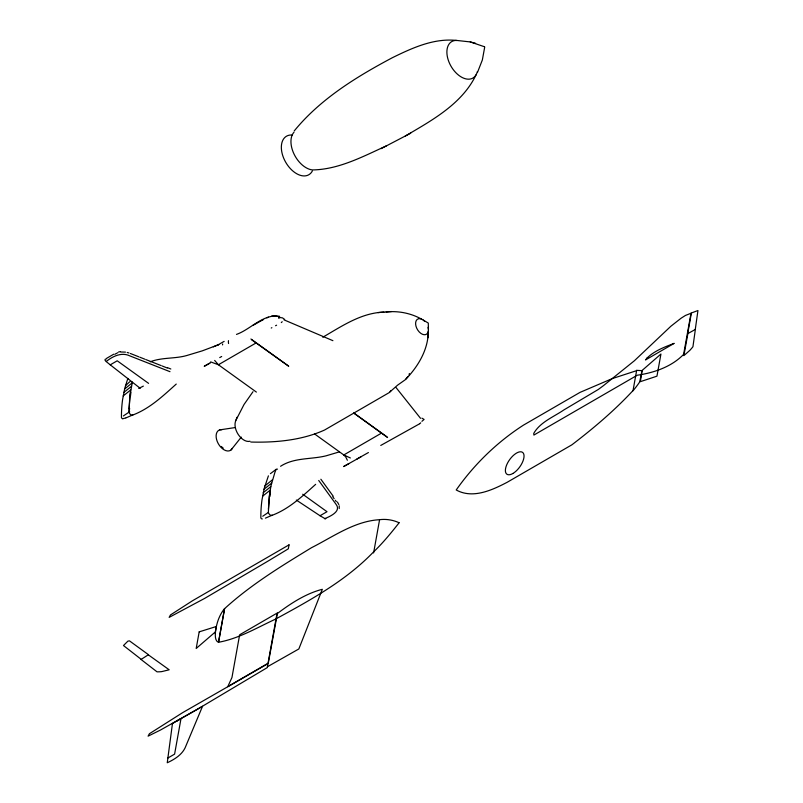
<?xml version="1.0" encoding="UTF-8"?>
<svg xmlns="http://www.w3.org/2000/svg" width="803" height="803" viewBox="0 0 803 803"><rect width="100%" height="100%" fill="white"/><g stroke="black" fill="none" stroke-linecap="round" stroke-linejoin="round"><path stroke-width="1.2" d="M132.375 382.108L129.775 396.552L128.992 412.16A3.162 1.947 59.9 0 0 132.846 414.93L126.011 417.871M265.412 518.146L272.247 515.205A3.162 1.947 59.9 0 1 268.363 512.414L269.176 496.826L270.962 485.875L274.887 472.455L276.142 469.333L277.507 469.123M409.339 373.495L409.149 374.951M129.012 408.908L130.498 391.382M268.413 509.182L269.898 491.657M405.977 379.066C418.293 366.148 428.25 349.546 428.31 331.227M427.999 337.742L428.16 334.419M484.721 47.016L482.342 60.004L477.644 71.999M222.541 344.909L222.642 343.995M339.227 508.56L339.227 505.85M130.447 396.19L130.909 392.446M269.848 496.465L270.31 492.721M129.654 408.466L128.992 412.16L123.351 415.954M278.902 316.994L278.671 318.259L279.906 317.546L282.485 317.868L284.694 319.464M373.606 552.936L379.508 520.133M399.141 522.733C391.442 532.53 382.81 543.119 373.445 552.022C345.742 580.79 310.169 600.263 275.419 619.183C256.94 627.715 238.712 638.676 218.506 642.27L224.549 608.694C250.767 584.725 281.371 566.075 311.604 547.646C333.235 536.715 354.615 521.127 379.508 519.702C386.123 518.828 392.928 519.932 398.991 522.693M122.929 418.644L122.919 418.654A1.365 0.843 59.9 0 1 121.444 417.59L121.454 414.709A143.627 88.631 59.9 0 1 122.598 399.563L124.786 388.22L127.858 378.414M262.32 518.919L262.31 518.919A1.365 0.843 59.9 0 1 260.845 517.865L260.855 514.984A143.627 88.631 59.9 0 1 261.999 499.837L264.187 488.495L268.403 475.848M236.052 420.029L244.032 404.491L253.005 391.703M236.975 417.279L235.962 420.28A13.109 8.09 59.9 0 0 238.34 434.644A13.109 8.09 59.9 0 0 250.004 441.248M390.9 390.76L389.776 392.055L397.595 385.159L405.254 379.749L407.884 376.627M476.028 74.87C462.177 103.918 431.884 120.4 405.274 136.048M231.063 449.941L241.271 437.113M294.209 130.959C320.307 98.97 356.351 76.867 392.386 57.696C412.31 47.929 434.052 37.912 456.827 40.481M633.025 390.559C614.466 410.564 593.537 428.26 571.897 444.812L507.195 482.272C492.098 490.161 472.686 499.155 456.214 489.971C474.232 464.335 497.127 442.072 523.496 425.118L580.017 392.386L612.267 378.594L636.608 370.655M125.499 385.611L130.016 381.545M264.9 485.885L272.498 479.752M124.616 388.973L132.194 382.88M264.006 489.248L271.595 483.155M123.833 392.416L131.411 386.373M263.233 492.691L270.812 486.638M123.16 395.949L130.728 389.937M262.561 496.224L270.129 490.211M106.267 359.001L105.354 359.172A1.636 1.154 45.5 0 0 105.133 360.396L106.377 361.38C112.892 356.181 121.745 351.915 129.905 355.92L169.995 371.679M281.311 322.575L282.194 321.732M176.248 384.065C163.009 395.959 149.529 408.787 132.565 415.101M315.649 484.339C302.41 496.234 288.929 509.062 271.956 515.375M419.718 423.713L420.712 422.85M687.85 333.787L683.885 355.619L689.767 350.419A23.889 11.071 -54.3 0 0 692.939 346.725L695.358 329.431L687.709 333.667L691.383 312.989L697.948 310.53L695.268 329.491M270.41 473.67L276.142 469.333M262.752 516.229L268.383 512.434M106.719 358.268L113.745 354.203M114.829 354.294L116.184 353.511M106.177 361.571L110.242 364.833L117.218 360.798L148.585 383.362M256.097 342.941L218.406 364.763L210.637 361.892M322.776 337.24C341.737 326.279 361.149 312.829 383.884 312.126M389.284 392.557L324.593 430.017C301.777 440.335 275.68 442.714 250.797 442.041M381.485 433.128L343.794 454.96L314.605 433.961M421.936 421.314L424.094 419.427L421.886 418.142M296.337 500.068L320.026 515.737L327.002 511.702L302.711 494.236M167.636 758.162L174.602 754.127L180.996 718.625L176.971 720.933M368.406 452.551L356.843 459.085M380.752 445.444L419.337 423.944M267.971 663.649L182.713 712.602L149.418 733.721L148.093 736.15L160.439 730.057L197.518 709.19L267.258 667.614L276.935 613.853C290.405 603.645 305.692 593.578 322.334 589.302L298.836 648.965L267.419 666.761M253.035 325.335L262.22 320.216M217.462 345.17L224.157 341.375M236.483 334.399C250.556 329.531 263.304 313.481 279.665 316.312M219.731 357.586L221.678 356.492M361.079 456.756L343.624 466.563L349.034 463.522M209.633 363.247L204.233 366.288L210.386 362.846M218.787 344.628L202.286 350.851L186.657 355.558C174.743 358.941 161.925 357.225 150.251 361.792M271.253 328.025L271.856 327.694M280.568 466.282C294.229 457.399 310.952 459.577 326.058 455.833L339.428 451.868M293.998 132.204A22.103 13.641 59.9 0 0 294.159 154.317A22.103 13.641 59.9 0 0 312.467 169.935C338.655 169.553 363.016 156.495 386.353 145.885M381.124 148.635L410.674 133.208M138.728 388.471L143.356 386.102M262.521 320.046L263.535 319.534M275.559 325.727L276.593 325.215M116.907 353.089L117.8 352.718M213.337 346.836L218.085 344.828M266.857 317.847L268.483 317.195M128.821 412.22L129.715 411.879M320.026 515.737L324.934 518.597C329.892 516.439 341.887 511.36 335.885 504.083L318.721 480.475M141.067 659.243L123.481 645.532L127.908 641.135L129.454 640.844L148.465 654.696L141.057 659.474L157.007 671.82A23.889 15.197 10.2 0 0 161.764 671.609L169.192 669.792L148.485 654.947M122.779 418.684L125.639 418.012M271.474 316.171L274.325 315.79L277.527 316.462M118.633 351.955L120.249 351.654M219.841 429.866L235.249 427.547M484.52 46.765L470.237 41.927L457.238 40.491A21.089 13.009 59.9 0 0 451.878 67.653A21.089 13.009 59.9 0 0 477.283 71.748M386.153 311.965C398.268 310.681 410.885 313.17 421.535 319.102M120.691 352.005L125.459 352.115M377.962 312.598L391.462 311.544M475.617 43.322L470.237 41.927M127.175 352.467L128.952 352.979M167.737 367.774L170.838 368.999M130.347 353.481L138.849 356.823M139.863 357.225L144.921 359.212M145.925 359.603L161.112 365.566M162.156 365.977L167.355 368.025M284.021 319.865L332.914 340.673M350.369 457.971L343.794 454.96L345.691 456.867L347.368 460.249M423.211 320.046L428.29 323.057L428.411 329.35M251.751 339.83L288.719 366.228M250.907 338.996L288.488 366.027M354.073 413.204L386.996 436.882M256.388 392.085L218.406 364.763L214.662 360.437M353.701 412.993L387.578 437.545M110.242 364.833L140.204 388.301M324.623 518.698L325.476 518.889A1.636 0.823 71.8 0 0 325.707 518.407M396.03 387.538L420.521 418.313M320.869 479.23L333.185 496.174M332.783 496.776L334.148 498.653M335.333 500.279L336.327 501.644M337.421 502.005L338.826 504.585M228.574 343.533A7.759 4.788 59.9 0 1 228.494 340.653M232.278 448.415A11.603 7.157 59.9 0 1 218.286 443.678A11.603 7.157 59.9 0 1 221.829 429.705M223.224 448.124A10.248 6.324 59.9 0 1 221.367 446.488M428.069 327.293A8.763 5.41 59.9 0 1 422.488 334.299A8.763 5.41 59.9 0 1 415.713 322.164A8.763 5.41 59.9 0 1 424.797 321.441M312.347 170.999A22.273 13.751 59.9 0 1 285.487 161.885A22.273 13.751 59.9 0 1 292.282 135.065M215.314 633.567C215.254 636.598 215.244 640.995 218.506 642.39L224.599 608.554C218.838 615.56 216.117 624.654 215.314 633.567M172.464 723.503L167.255 762.76C174.964 759.176 182.933 754.248 185.945 745.836L202.527 706.309L172.464 723.503M642.139 370.434L640.372 381.656L656.954 376.175L660.939 354.033L642.139 370.434M199.184 631.861L196.193 648.473L215.314 631.961L216.298 626.501L199.184 631.861M239.435 635.926L231.947 677.551L227.761 686.685L268.282 663.137L277.507 612.86L239.716 634.741L239.435 635.926M289.04 544.856L288.327 548.82L268.714 560.685L204.775 598.335L169.162 617.366L170.487 614.937L192.449 600.785L289.04 544.856M636.669 370.354L632.995 390.77L633.667 390.007A52.857 24.491 -54.3 0 0 639.73 381.917L641.958 370.655L636.669 370.354M691.012 313.25L683.604 354.394C671.599 366.79 654.074 372.783 637.251 375.222L533.875 435.075L533.754 433.379C540.168 422.097 553.548 416.998 563.877 409.931L598.335 389.445L603.394 385.691L634.37 360.768L670.876 326.239L681.115 318.199L685.411 315.469L691.012 313.25M647.057 358.028L645.532 359.945L674.189 343.353C664.603 346.996 654.515 350.73 647.057 358.028M512.876 473.489A13.45 6.233 -54.3 0 0 523.556 453.585A13.45 6.233 -54.3 0 0 507.697 462.769A13.45 6.233 -54.3 0 0 512.876 473.489"/></g></svg>
